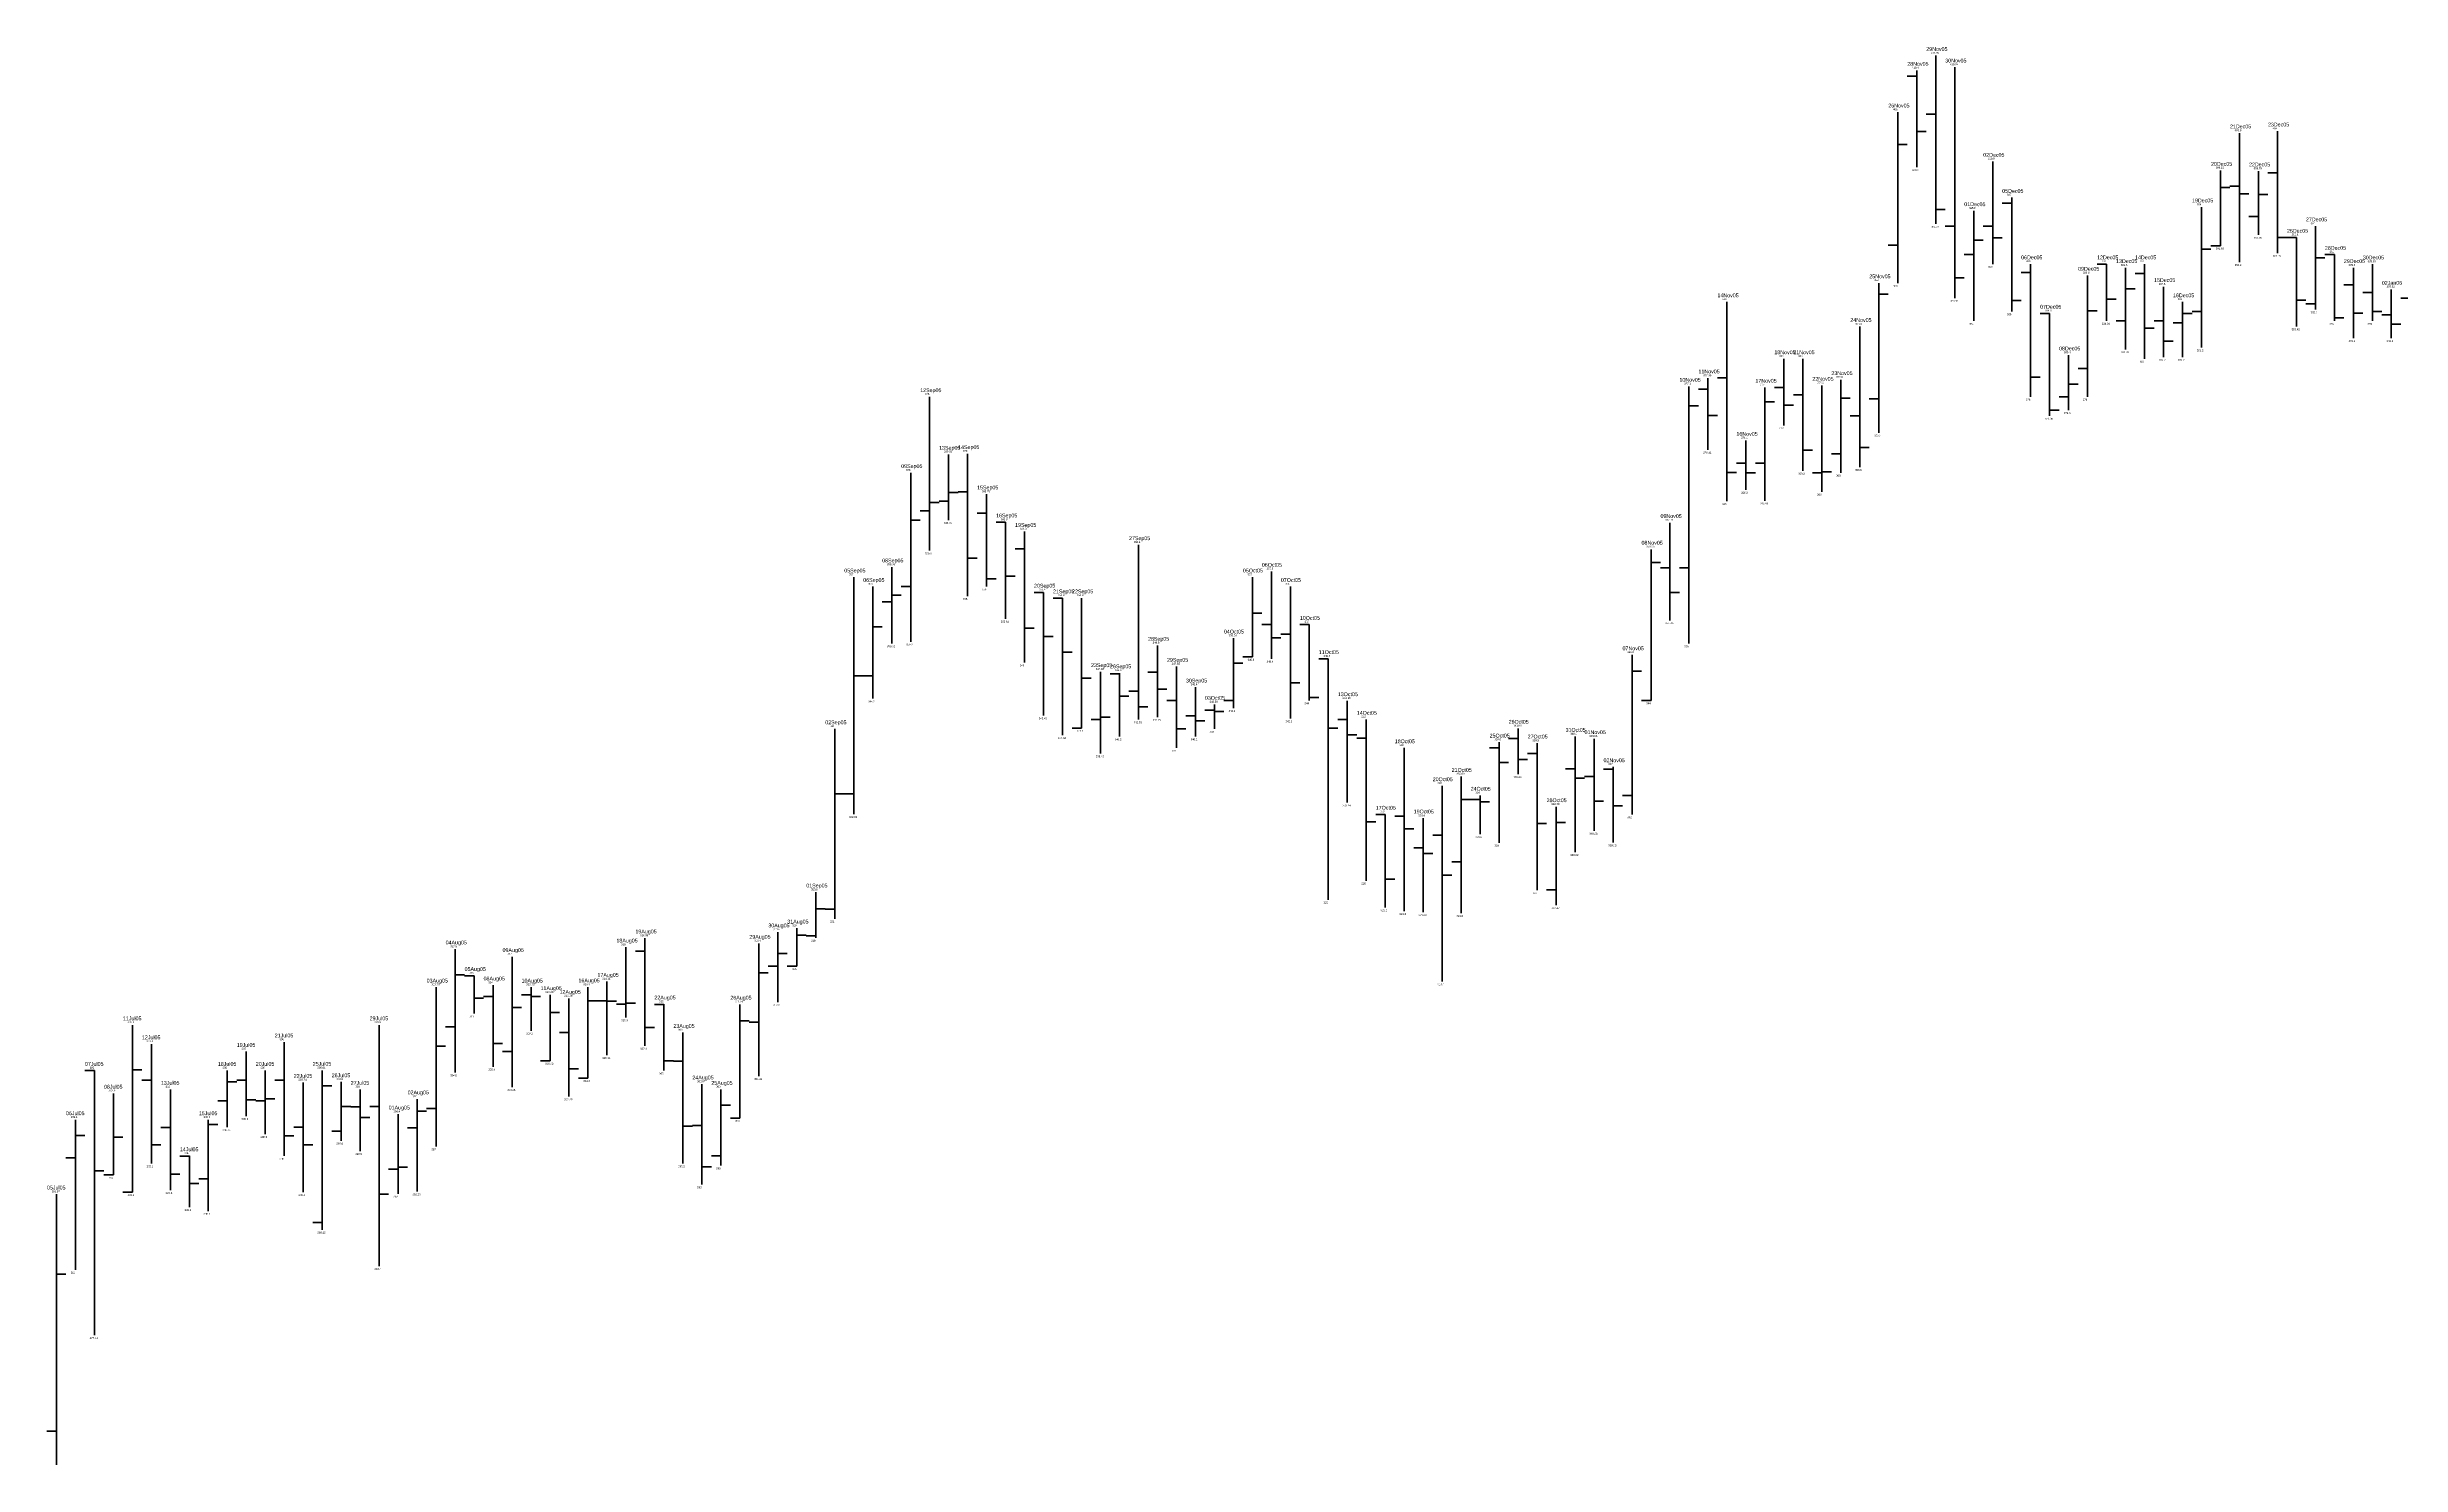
# Model space of a CAD drawing. Header units: inches. Extents: x 0 to 30000, y -20 to 2443.
# Drawn here: x 2616.5 to 2740.5, y 131.7 to 206.4 of the extents above; entities that cross this region are included whole.
import ezdxf

# ---------------------------------------------------------------- set-up
doc = ezdxf.new("R2010")
doc.units = ezdxf.units.IN
doc.header["$MEASUREMENT"] = 0
for name, color, linetype in [('DATE', 7, 'Continuous'), ('Graph', 7, 'Continuous'), ('Rate', 7, 'Continuous')]:
    doc.layers.add(name, color=color, linetype=linetype)
doc.styles.get("Standard").update_dxf_attribs({"font": 'arial.ttf'})

msp = doc.modelspace()

# ---------------------------------------------------------------- linework, layer by layer
at = {"layer": 'Graph', "color": 1, "lineweight": 35}
for p, q in [((2716, 205.98), (2716, 197.11)), ((2715, 204.9), (2714.5, 204.9)), ((2715, 205.2), (2715, 200.1)), ((2717, 205.37), (2717, 193.21)), ((2716, 202.9), (2715.5, 202.9)), ((2715, 201.98), (2715.5, 201.98)), ((2732, 201.9), (2732, 195.1)), ((2734, 202), (2734, 195.58)), ((2719, 200.4), (2719, 195)), ((2734, 199.8), (2733.5, 199.8)), ((2720, 198.5), (2720, 192.5)), ((2732, 199.1), (2731.5, 199.1)), ((2732, 198.705), (2732.5, 198.705)), ((2716, 197.865), (2716.5, 197.865)), ((2720, 198.2), (2719.5, 198.2)), ((2717, 197), (2716.5, 197)), ((2719, 197), (2718.5, 197)), ((2719, 196.375), (2719.5, 196.375)), ((2734, 196.4), (2734.5, 196.4)), ((2735, 196.4), (2734.5, 196.4)), ((2735, 196.4), (2735, 191.71)), ((2721, 195), (2721, 188)), ((2725, 195), (2724.5, 195)), ((2725, 195), (2725, 192.005)), ((2727, 195), (2727, 190)), ((2737, 195.5), (2736.5, 195.5)), ((2737, 195.5), (2737, 192)), ((2738, 194.8), (2738, 191.1)), ((2739, 194.995), (2739, 192)), ((2717, 194.275), (2717.5, 194.275)), ((2721, 194.55), (2720.5, 194.55)), ((2727, 194.5), (2726.5, 194.5)), ((2728, 193.8), (2728, 190.1)), ((2738, 193.9), (2737.5, 193.9)), ((2739, 193.495), (2738.5, 193.495)), ((2740, 193.66), (2740, 191.1)), ((2705, 193), (2705, 182.5)), ((2720, 193.07), (2720.5, 193.07)), ((2722, 192.4), (2721.5, 192.4)), ((2722, 192.4), (2722, 186.995)), ((2725, 193.15), (2725.5, 193.15)), ((2735, 193.09), (2735.5, 193.09)), ((2738, 192.405), (2738.5, 192.405)), ((2739, 192.495), (2739.5, 192.495)), ((2740, 192.325), (2739.5, 192.325)), ((2712, 191.7), (2712, 184.3)), ((2727, 191.62), (2727.5, 191.62)), ((2728, 192), (2727.5, 192)), ((2737, 192.165), (2737.5, 192.165)), ((2740, 191.825), (2740.5, 191.825)), ((2708, 190), (2708, 186.5)), ((2709, 190), (2709, 184.1)), ((2728, 190.93), (2728.5, 190.93)), ((2704, 188.99), (2704, 185.21)), ((2705, 189), (2704.5, 189)), ((2708, 188.5), (2707.5, 188.5)), ((2721, 189.035), (2721.5, 189.035)), ((2704, 188.4), (2703.5, 188.4)), ((2708, 187.555), (2708.5, 187.555)), ((2709, 188.1), (2708.5, 188.1)), ((2722, 187.305), (2722.5, 187.305)), ((2704, 187.01), (2704.5, 187.01)), ((2712, 187), (2711.5, 187)), ((2665, 185), (2665, 177.5)), ((2706, 185.7), (2706, 183.1)), ((2709, 185.19), (2709.5, 185.19)), ((2712, 185.335), (2712.5, 185.335)), ((2705, 184.01), (2705.5, 184.01)), ((2706, 184.5), (2705.5, 184.5)), ((2706, 184.005), (2706.5, 184.005)), ((2665, 182.995), (2664.5, 182.995)), ((2666, 182.875), (2666, 178)), ((2666, 181.88), (2665.5, 181.88)), ((2667, 181.4), (2666.5, 181.4)), ((2667, 181.4), (2667, 176.305)), ((2702, 181.37), (2702, 176.225)), ((2668, 180), (2667.5, 180)), ((2668, 180.9), (2668, 174)), ((2674, 180.2), (2674, 171.005)), ((2665, 179.505), (2665.5, 179.505)), ((2681, 178.8), (2681, 174.2)), ((2702, 179), (2701.5, 179)), ((2666, 178.405), (2666.5, 178.405)), ((2667, 178.545), (2667.5, 178.545)), ((2669, 177.7), (2668.5, 177.7)), ((2669, 177.7), (2669, 171.21)), ((2670, 177.4), (2669.5, 177.4)), ((2670, 177.4), (2670, 170.17)), ((2682, 178), (2682, 171.05)), ((2702, 177.695), (2702.5, 177.695)), ((2668, 175.81), (2668.5, 175.81)), ((2669, 175.365), (2669.5, 175.365)), ((2675, 174.9), (2675, 171.13)), ((2681, 176), (2680.5, 176)), ((2681, 175.305), (2681.5, 175.305)), ((2682, 175.5), (2681.5, 175.5)), ((2683, 176), (2682.5, 176)), ((2683, 176), (2683, 172)), ((2670, 174.555), (2670.5, 174.555)), ((2676, 173.79), (2676, 169.5)), ((2684, 174.2), (2683.5, 174.2)), ((2684, 174.2), (2684, 161.5)), ((2673, 173.4), (2672.5, 173.4)), ((2673, 173.45), (2673, 170.1)), ((2674, 172.5), (2673.5, 172.5)), ((2675, 173.5), (2674.5, 173.5)), ((2675, 172.59), (2675.5, 172.59)), ((2677, 172.7), (2677, 170.1)), ((2682, 172.93), (2682.5, 172.93)), ((2673, 172.225), (2673.5, 172.225)), ((2674, 171.665), (2674.5, 171.665)), ((2676, 172), (2675.5, 172)), ((2677, 171.2), (2676.5, 171.2)), ((2678, 171.5), (2677.5, 171.5)), ((2678, 171.79), (2678, 170.5)), ((2678, 171.415), (2678.5, 171.415)), ((2683, 172.155), (2683.5, 172.155)), ((2685, 171.98), (2685, 166.62)), ((2676, 170.505), (2676.5, 170.505)), ((2677, 170.935), (2677.5, 170.935)), ((2684, 170.545), (2684.5, 170.545)), ((2685, 171), (2684.5, 171)), ((2685, 170.2), (2685.5, 170.2)), ((2686, 170.01), (2685.5, 170.01)), ((2686, 171), (2686, 162.5)), ((2694, 170), (2693.5, 170)), ((2694, 170.53), (2694, 168.125)), ((2697, 170.1), (2697, 164.01)), ((2698, 169.98), (2698, 165.13)), ((2688, 169.5), (2688, 160.9)), ((2693, 169.5), (2692.5, 169.5)), ((2693, 169.8), (2693, 164.5)), ((2693, 168.74), (2693.5, 168.74)), ((2694, 168.9), (2694.5, 168.9)), ((2695, 169.2), (2694.5, 169.2)), ((2695, 169.75), (2695, 162)), ((2690, 167.5), (2690, 157.2)), ((2697, 168.4), (2696.5, 168.4)), ((2697, 167.905), (2697.5, 167.905)), ((2698, 168), (2697.5, 168)), ((2699, 168.375), (2698.5, 168.375)), ((2699, 168.5), (2699, 164.515)), ((2692, 166.78), (2691.5, 166.78)), ((2692, 167), (2692, 164.95)), ((2692, 166.655), (2692.5, 166.655)), ((2698, 166.69), (2698.5, 166.69)), ((2699, 166.455), (2699.5, 166.455)), ((2686, 165.605), (2686.5, 165.605)), ((2687, 166), (2686.5, 166)), ((2687, 166), (2687, 161.1)), ((2688, 165.9), (2687.5, 165.9)), ((2688, 165.23), (2688.5, 165.23)), ((2689, 165.8), (2689, 160.84)), ((2695, 165.52), (2695.5, 165.52)), ((2689, 164.23), (2688.5, 164.23)), ((2689, 163.945), (2689.5, 163.945)), ((2690, 164.9), (2689.5, 164.9)), ((2687, 162.585), (2687.5, 162.585)), ((2690, 162.795), (2690.5, 162.795)), ((2648, 158.8), (2647.5, 158.8)), ((2648, 159.48), (2648, 153.8)), ((2639, 157.5), (2638.5, 157.5)), ((2639, 157.5), (2639, 155.5)), ((2639, 156.32), (2639.5, 156.32)), ((2640, 156.41), (2639.5, 156.41)), ((2640, 157), (2640, 152.7)), ((2642, 156.49), (2641.5, 156.49)), ((2642, 156.89), (2642, 154.6)), ((2642, 156.395), (2642.5, 156.395)), ((2644, 156.295), (2644, 151.13)), ((2646, 157.19), (2646, 153.31)), ((2646, 156.17), (2645.5, 156.17)), ((2646, 156.15), (2646.5, 156.15)), ((2649, 155.98), (2648.5, 155.98)), ((2649, 156), (2649, 152.5)), ((2622, 153.9), (2622, 147.6)), ((2629, 154), (2629, 148)), ((2634, 154.9), (2634, 142.2)), ((2640, 153.93), (2640.5, 153.93)), ((2644, 154.5), (2643.5, 154.5)), ((2648, 154.775), (2648.5, 154.775)), ((2650, 154.5), (2650, 147.6)), ((2627, 153.5), (2627, 150.1)), ((2644, 152.595), (2644.5, 152.595)), ((2649, 153.02), (2649.5, 153.02)), ((2650, 153), (2649.5, 153)), ((2619, 152.5), (2618.5, 152.5)), ((2619, 152.5), (2619, 138.555)), ((2622, 152), (2621.5, 152)), ((2623, 151.5), (2623, 146.2)), ((2627, 152), (2626.5, 152)), ((2629, 152), (2628.5, 152)), ((2630, 151.87), (2630, 146.1)), ((2633, 151.5), (2633, 148.25)), ((2651, 151.785), (2651, 146.5)), ((2627, 150.96), (2627.5, 150.96)), ((2633, 150.59), (2632.5, 150.59)), ((2634, 150.6), (2633.5, 150.6)), ((2623, 149.5), (2622.5, 149.5)), ((2629, 149.055), (2629.5, 149.055)), ((2630, 149.51), (2629.5, 149.51)), ((2633, 150.035), (2633.5, 150.035)), ((2650, 149.565), (2650.5, 149.565)), ((2651, 149.6), (2650.5, 149.6)), ((2622, 148.58), (2622.5, 148.58)), ((2624, 147.99), (2623.5, 147.99)), ((2624, 148), (2624, 145.3)), ((2630, 148.585), (2630.5, 148.585)), ((2619, 147.22), (2619.5, 147.22)), ((2623, 147.035), (2623.5, 147.035)), ((2624, 146.545), (2624.5, 146.545)), ((2651, 147.435), (2651.5, 147.435)), ((2634, 145.995), (2634.5, 145.995))]:
    msp.add_line(p, q, dxfattribs=at)
at = {"layer": 'Graph', "color": 3, "lineweight": 35}
for p, q in [((2714, 203), (2714, 194)), ((2714, 201.3), (2714.5, 201.3)), ((2731, 199.925), (2731, 195.96)), ((2733, 199.895), (2733, 196.53)), ((2731, 199.025), (2731.5, 199.025)), ((2733, 198.66), (2733.5, 198.66)), ((2718, 197.8), (2718, 192)), ((2730, 198), (2730, 190.6)), ((2733, 197.5), (2732.5, 197.5)), ((2714, 196), (2713.5, 196)), ((2718, 196.255), (2718.5, 196.255)), ((2731, 195.96), (2730.5, 195.96)), ((2736, 197), (2736, 192.6)), ((2718, 195.5), (2717.5, 195.5)), ((2726, 194.8), (2726, 190.505)), ((2730, 195.775), (2730.5, 195.775)), ((2736, 195.325), (2736.5, 195.325)), ((2713, 194), (2713, 186.1)), ((2724, 194.4), (2724, 188)), ((2726, 193.695), (2726.5, 193.695)), ((2713, 193.41), (2713.5, 193.41)), ((2724, 192.53), (2724.5, 192.53)), ((2729, 193), (2729, 190.1)), ((2729, 192.385), (2729.5, 192.385)), ((2730, 192.5), (2729.5, 192.5)), ((2736, 192.9), (2735.5, 192.9)), ((2741, 193.2), (2740.5, 193.2)), ((2726, 192), (2725.5, 192)), ((2729, 191.9), (2728.5, 191.9)), ((2723, 190.2), (2723, 187.3)), ((2703, 188.55), (2703, 175)), ((2707, 188.5), (2707, 182.53)), ((2710, 188.6), (2710, 183)), ((2711, 188.9), (2711, 184)), ((2723, 188.67), (2723.5, 188.67)), ((2724, 189.495), (2723.5, 189.495)), ((2663, 188), (2663, 179.9)), ((2703, 187.52), (2703.5, 187.52)), ((2707, 187.745), (2707.5, 187.745)), ((2711, 187.93), (2711.5, 187.93)), ((2713, 187.9), (2712.5, 187.9)), ((2723, 188), (2722.5, 188)), ((2664, 184.965), (2664, 181.505)), ((2711, 185), (2710.5, 185)), ((2662, 184), (2662, 175.1)), ((2707, 184.5), (2706.5, 184.5)), ((2710, 184), (2709.5, 184)), ((2710, 184.05), (2710.5, 184.05)), ((2663, 182.44), (2663.5, 182.44)), ((2664, 182.5), (2663.5, 182.5)), ((2664, 182.965), (2664.5, 182.965)), ((2662, 181.5), (2662.5, 181.5)), ((2663, 182), (2662.5, 182)), ((2701, 179.965), (2701, 172)), ((2661, 179.03), (2661, 175.01)), ((2701, 179.27), (2701.5, 179.27)), ((2703, 178.995), (2702.5, 178.995)), ((2659, 178.5), (2659, 166.01)), ((2660, 178), (2660, 172.1)), ((2661, 177.545), (2661.5, 177.545)), ((2662, 178), (2661.5, 178)), ((2671, 177.4), (2671, 170.55)), ((2680, 178.5), (2680, 174.3)), ((2661, 177.2), (2660.5, 177.2)), ((2680, 176.595), (2680.5, 176.595)), ((2660, 175.885), (2660.5, 175.885)), ((2679, 175.28), (2679, 171.6)), ((2679, 173.965), (2679.5, 173.965)), ((2680, 174.3), (2679.5, 174.3)), ((2700, 174.4), (2700, 166)), ((2659, 173.3), (2659.5, 173.3)), ((2660, 173.3), (2659.5, 173.3)), ((2671, 173.18), (2671.5, 173.18)), ((2672, 173.51), (2672, 169.21)), ((2700, 173.54), (2700.5, 173.54)), ((2679, 172), (2678.5, 172)), ((2701, 172), (2700.5, 172)), ((2658, 170.5), (2658, 160.5)), ((2671, 170.55), (2670.5, 170.55)), ((2672, 171), (2671.5, 171)), ((2672, 171.115), (2672.5, 171.115)), ((2691, 167.99), (2691, 160.8)), ((2658, 167.085), (2658.5, 167.085)), ((2659, 167.085), (2658.5, 167.085)), ((2691, 166.78), (2691.5, 166.78)), ((2696, 166.395), (2696, 161.21)), ((2700, 167), (2699.5, 167)), ((2696, 165.57), (2696.5, 165.57)), ((2691, 163.5), (2690.5, 163.5)), ((2657, 161.9), (2657, 159.5)), ((2696, 162.02), (2695.5, 162.02)), ((2656, 160), (2656, 158)), ((2657, 161.02), (2657.5, 161.02)), ((2658, 161), (2657.5, 161)), ((2638, 158.9), (2638, 152.4)), ((2647, 159), (2647, 155.3)), ((2654, 159.2), (2654, 152.205)), ((2655, 159.8), (2655, 156.1)), ((2656, 159.64), (2656.5, 159.64)), ((2657, 159.6), (2656.5, 159.6)), ((2638, 157.545), (2638.5, 157.545)), ((2641, 158.5), (2641, 151.63)), ((2654, 157.65), (2654.5, 157.65)), ((2655, 158), (2654.5, 158)), ((2655, 158.665), (2655.5, 158.665)), ((2656, 158), (2655.5, 158)), ((2637, 156.89), (2637, 148.5)), ((2643, 156.49), (2643, 153.01)), ((2645, 156.9), (2645, 152.1)), ((2641, 155.82), (2641.5, 155.82)), ((2643, 155.555), (2643.5, 155.555)), ((2645, 156.17), (2645.5, 156.17)), ((2647, 156), (2646.5, 156)), ((2647, 156.05), (2647.5, 156.05)), ((2653, 155.99), (2653, 150)), ((2653, 155.125), (2653.5, 155.125)), ((2654, 155.05), (2653.5, 155.05)), ((2621, 154.9), (2621, 146.1)), ((2637, 153.79), (2637.5, 153.79)), ((2638, 154.81), (2637.5, 154.81)), ((2621, 152.54), (2621.5, 152.54)), ((2641, 153.5), (2640.5, 153.5)), ((2643, 153.01), (2642.5, 153.01)), ((2620, 151.3), (2620, 147)), ((2626, 152.5), (2626, 149.51)), ((2626, 151.91), (2626.5, 151.91)), ((2628, 152.5), (2628, 149.15)), ((2631, 152.505), (2631, 144.11)), ((2631, 151.69), (2631.5, 151.69)), ((2632, 151.9), (2632, 148.8)), ((2645, 152.1), (2644.5, 152.1)), ((2652, 151.5), (2652, 147.5)), ((2626, 150.9), (2625.5, 150.9)), ((2628, 150.9), (2627.5, 150.9)), ((2628, 151.015), (2628.5, 151.015)), ((2632, 150.6), (2632.5, 150.6)), ((2635, 150.2), (2635, 146)), ((2636, 151), (2636, 146.125)), ((2636, 150.365), (2636.5, 150.365)), ((2637, 150.5), (2636.5, 150.5)), ((2652, 150.67), (2652.5, 150.67)), ((2618, 149.9), (2618, 142)), ((2618, 149.08), (2618.5, 149.08)), ((2620, 148.995), (2620.5, 148.995)), ((2625, 149.9), (2625, 145.1)), ((2625, 149.66), (2625.5, 149.66)), ((2632, 149.3), (2631.5, 149.3)), ((2636, 149.475), (2635.5, 149.475)), ((2653, 150), (2652.5, 150)), ((2618, 147.9), (2617.5, 147.9)), ((2652, 148), (2651.5, 148)), ((2620, 147), (2619.5, 147)), ((2625, 146.8), (2624.5, 146.8)), ((2635, 147.3), (2634.5, 147.3)), ((2635, 147.41), (2635.5, 147.41)), ((2617, 145.985), (2617, 131.72)), ((2621, 146.1), (2620.5, 146.1)), ((2631, 144.5), (2630.5, 144.5)), ((2617, 141.78), (2617.5, 141.78)), ((2617, 133.5), (2616.5, 133.5))]:
    msp.add_line(p, q, dxfattribs=at)

# ---------------------------------------------------------------- texts
at = {"layer": 'DATE'}
for s, p in [('29Nov05', (2715.5, 206.23)), ('28Nov05', (2714.5, 205.45)), ('30Nov05', (2716.5, 205.62)), ('26Nov05', (2713.5, 203.25)), ('21Dec05', (2731.5, 202.15)), ('23Dec05', (2733.5, 202.25)), ('02Dec05', (2718.5, 200.65)), ('20Dec05', (2730.5, 200.175)), ('22Dec05', (2732.5, 200.145)), ('05Dec05', (2719.5, 198.75)), ('19Dec05', (2729.5, 198.25)), ('01Dec05', (2717.5, 198.05)), ('27Dec05', (2735.5, 197.25)), ('26Dec05', (2734.5, 196.65)), ('28Dec05', (2736.5, 195.75)), ('06Dec05', (2720.5, 195.25)), ('09Dec05', (2723.5, 194.65)), ('12Dec05', (2724.5, 195.25)), ('13Dec05', (2725.5, 195.05)), ('14Dec05', (2726.5, 195.25)), ('29Dec05', (2737.5, 195.05)), ('30Dec05', (2738.5, 195.245)), ('14Nov05', (2704.5, 193.25)), ('25Nov05', (2712.5, 194.25)), ('15Dec05', (2727.5, 194.05)), ('16Dec05', (2728.5, 193.25)), ('02Jan06', (2739.5, 193.91)), ('07Dec05', (2721.5, 192.65)), ('24Nov05', (2711.5, 191.95)), ('18Nov05', (2707.5, 190.25)), ('21Nov05', (2708.5, 190.25)), ('08Dec05', (2722.5, 190.45)), ('10Nov05', (2702.5, 188.8)), ('11Nov05', (2703.5, 189.24)), ('17Nov05', (2706.5, 188.75)), ('22Nov05', (2709.5, 188.85)), ('23Nov05', (2710.5, 189.15)), ('12Sep05', (2662.5, 188.25)), ('16Nov05', (2705.5, 185.95)), ('13Sep05', (2663.5, 185.215)), ('14Sep05', (2664.5, 185.25)), ('09Sep05', (2661.5, 184.25)), ('15Sep05', (2665.5, 183.125)), ('16Sep05', (2666.5, 181.65)), ('19Sep05', (2667.5, 181.15)), ('09Nov05', (2701.5, 181.62)), ('27Sep05', (2673.5, 180.45)), ('08Nov05', (2700.5, 180.215)), ('05Sep05', (2658.5, 178.75)), ('08Sep05', (2660.5, 179.28)), ('05Oct05', (2679.5, 178.75)), ('06Oct05', (2680.5, 179.05)), ('06Sep05', (2659.5, 178.25)), ('20Sep05', (2668.5, 177.95)), ('21Sep05', (2669.5, 177.65)), ('22Sep05', (2670.5, 177.65)), ('07Oct05', (2681.5, 178.25)), ('10Oct05', (2682.5, 176.25)), ('28Sep05', (2674.5, 175.15)), ('04Oct05', (2678.5, 175.53)), ('07Nov05', (2699.5, 174.65)), ('23Sep05', (2671.5, 173.76)), ('26Sep05', (2672.5, 173.7)), ('29Sep05', (2675.5, 174.04)), ('11Oct05', (2683.5, 174.45)), ('30Sep05', (2676.5, 172.95)), ('13Oct05', (2684.5, 172.23)), ('03Oct05', (2677.5, 172.04)), ('14Oct05', (2685.5, 171.25)), ('02Sep05', (2657.5, 170.75)), ('18Oct05', (2687.5, 169.75)), ('25Oct05', (2692.5, 170.05)), ('26Oct05', (2693.5, 170.78)), ('27Oct05', (2694.5, 170)), ('31Oct05', (2696.5, 170.35)), ('01Nov05', (2697.5, 170.23)), ('02Nov05', (2698.5, 168.75)), ('20Oct05', (2689.5, 167.75)), ('21Oct05', (2690.5, 168.24)), ('24Oct05', (2691.5, 167.25)), ('17Oct05', (2686.5, 166.25)), ('19Oct05', (2688.5, 166.05)), ('28Oct05', (2695.5, 166.645)), ('01Sep05', (2656.5, 162.15)), ('30Aug05', (2654.5, 160.05)), ('31Aug05', (2655.5, 160.25)), ('04Aug05', (2637.5, 159.15)), ('09Aug05', (2640.5, 158.75)), ('18Aug05', (2646.5, 159.25)), ('19Aug05', (2647.5, 159.73)), ('29Aug05', (2653.5, 159.45)), ('05Aug05', (2638.5, 157.75)), ('17Aug05', (2645.5, 157.44)), ('03Aug05', (2636.5, 157.14)), ('08Aug05', (2639.5, 157.25)), ('10Aug05', (2641.5, 157.14)), ('11Aug05', (2642.5, 156.74)), ('12Aug05', (2643.5, 156.545)), ('16Aug05', (2644.5, 157.15)), ('22Aug05', (2648.5, 156.25)), ('26Aug05', (2652.5, 156.24)), ('11Jul05', (2620.5, 155.15)), ('29Jul05', (2633.5, 155.15)), ('12Jul05', (2621.5, 154.15)), ('19Jul05', (2626.5, 153.75)), ('21Jul05', (2628.5, 154.25)), ('23Aug05', (2649.5, 154.75)), ('07Jul05', (2618.5, 152.75)), ('18Jul05', (2625.5, 152.75)), ('20Jul05', (2627.5, 152.75)), ('25Jul05', (2630.5, 152.755)), ('08Jul05', (2619.5, 151.55)), ('13Jul05', (2622.5, 151.75)), ('22Jul05', (2629.5, 152.12)), ('26Jul05', (2631.5, 152.15)), ('27Jul05', (2632.5, 151.75)), ('02Aug05', (2635.5, 151.25)), ('24Aug05', (2650.5, 152.035)), ('25Aug05', (2651.5, 151.75)), ('06Jul05', (2617.5, 150.15)), ('15Jul05', (2624.5, 150.15)), ('01Aug05', (2634.5, 150.45)), ('14Jul05', (2623.5, 148.25)), ('05Jul05', (2616.5, 146.235))]:
    msp.add_text(s, height=0.2, dxfattribs=at).set_placement(p)
at = {"layer": 'Rate'}
for s, p in [('411.96', (2715.75, 206.08)), ('410.4', (2714.75, 205.3)), ('410.74', (2716.75, 205.47)), ('406', (2713.75, 203.1)), ('404', (2733.75, 202.1)), ('403.8', (2731.75, 202)), ('400.2', (2714.75, 199.9)), ('400.8', (2718.75, 200.5)), ('399.85', (2730.75, 200.025)), ('399.79', (2732.75, 199.995)), ('397', (2719.75, 198.6)), ('395.6', (2717.75, 197.9)), ('396', (2729.75, 198.1)), ('394', (2735.75, 197.1)), ('394.22', (2715.75, 196.91)), ('393.06', (2732.75, 196.33)), ('392.8', (2734.75, 196.5)), ('390', (2718.75, 194.8)), ('390', (2720.75, 195.1)), ('390', (2724.75, 195.1)), ('389.6', (2725.75, 194.9)), ('390', (2726.75, 195.1)), ('391.92', (2730.75, 195.76)), ('390.2', (2731.75, 194.9)), ('391.16', (2733.75, 195.38)), ('391', (2736.75, 195.6)), ('389.6', (2737.75, 194.9)), ('389.99', (2738.75, 195.095)), ('388', (2712.75, 194.1)), ('388', (2713.75, 193.8)), ('388.8', (2723.75, 194.5)), ('387.6', (2727.75, 193.9)), ('387.32', (2739.75, 193.76)), ('386', (2704.75, 193.1)), ('386.42', (2716.75, 193.01)), ('385', (2719.75, 192.3)), ('384.8', (2721.75, 192.5)), ('386', (2728.75, 193.1)), ('385.2', (2735.75, 192.4)), ('383.4', (2711.75, 191.8)), ('384', (2717.75, 191.8)), ('384.01', (2724.75, 191.805)), ('383.42', (2734.75, 191.51)), ('384', (2736.75, 191.8)), ('382.2', (2737.75, 190.9)), ('384', (2738.75, 191.8)), ('382.2', (2739.75, 190.9)), ('380', (2707.75, 190.1)), ('380', (2708.75, 190.1)), ('380.4', (2722.75, 190.3)), ('381.01', (2725.75, 190.305)), ('380', (2726.75, 189.8)), ('380.2', (2727.75, 189.9)), ('380.2', (2728.75, 189.9)), ('381.2', (2729.75, 190.4)), ('377.1', (2702.75, 188.65)), ('377.98', (2703.75, 189.09)), ('377', (2706.75, 188.6)), ('377.2', (2709.75, 188.7)), ('377.8', (2710.75, 189)), ('376', (2662.75, 188.1)), ('376', (2720.75, 187.8)), ('376', (2723.75, 187.8)), ('373', (2707.75, 186.3)), ('372.2', (2712.75, 185.9)), ('373.99', (2721.75, 186.795)), ('374.6', (2722.75, 187.1)), ('369.93', (2663.75, 185.065)), ('370', (2664.75, 185.1)), ('370.42', (2703.75, 185.01)), ('371.4', (2705.75, 185.8)), ('368', (2661.75, 184.1)), ('368.2', (2708.75, 183.9)), ('368', (2710.75, 183.8)), ('368.6', (2711.75, 184.1)), ('365.75', (2665.75, 182.975)), ('365', (2704.75, 182.3)), ('366.2', (2705.75, 182.9)), ('365.06', (2706.75, 182.33)), ('366', (2709.75, 182.8)), ('363.01', (2663.75, 181.305)), ('362.8', (2666.75, 181.5)), ('361.8', (2667.75, 181)), ('362.74', (2701.75, 181.47)), ('359.8', (2662.75, 179.7)), ('360.4', (2673.75, 180.3)), ('359.93', (2700.75, 180.065)), ('357', (2658.75, 178.6)), ('358.06', (2660.75, 179.13)), ('357', (2679.75, 178.6)), ('357.6', (2680.75, 178.9)), ('356', (2659.75, 178.1)), ('355', (2664.75, 177.3)), ('356', (2665.75, 177.8)), ('355.4', (2668.75, 177.8)), ('354.8', (2669.75, 177.5)), ('354.8', (2670.75, 177.5)), ('356', (2681.75, 178.1)), ('352.61', (2666.75, 176.105)), ('352', (2682.75, 176.1)), ('352.45', (2701.75, 176.025)), ('350.02', (2660.75, 174.81)), ('350.2', (2661.75, 174.9)), ('349.8', (2674.75, 175)), ('350.56', (2678.75, 175.38)), ('350', (2702.75, 174.8)), ('348', (2667.75, 173.8)), ('347.02', (2671.75, 173.61)), ('346.9', (2672.75, 173.55)), ('347.58', (2675.75, 173.89)), ('348.6', (2679.75, 174.1)), ('348.4', (2680.75, 174)), ('348.4', (2683.75, 174.3)), ('348.8', (2699.75, 174.5)), ('345.4', (2676.75, 172.8)), ('344.2', (2659.75, 171.9)), ('343.58', (2677.75, 171.89)), ('343.2', (2678.75, 171.4)), ('344', (2682.75, 171.8)), ('343.96', (2684.75, 172.08)), ('342', (2685.75, 171.1)), ('344', (2700.75, 171.8)), ('341', (2657.75, 170.6)), ('342.42', (2668.75, 171.01)), ('340.34', (2669.75, 169.97)), ('341.1', (2670.75, 170.35)), ('340.2', (2672.75, 169.9)), ('342.01', (2673.75, 170.805)), ('342.26', (2674.75, 170.93)), ('340.2', (2676.75, 169.9)), ('341', (2677.75, 170.3)), ('342.1', (2681.75, 170.85)), ('339.6', (2692.75, 169.9)), ('341.06', (2693.75, 170.63)), ('339.5', (2694.75, 169.85)), ('340.2', (2696.75, 170.2)), ('339.96', (2697.75, 170.08)), ('338.42', (2671.75, 169.01)), ('339', (2675.75, 169.3)), ('339', (2687.75, 169.6)), ('337', (2698.75, 168.6)), ('335', (2689.75, 167.6)), ('335.98', (2690.75, 168.09)), ('336.25', (2693.75, 167.925)), ('333.24', (2684.75, 166.42)), ('332', (2686.75, 166.1)), ('334', (2691.75, 167.1)), ('332.79', (2695.75, 166.495)), ('332.02', (2658.75, 165.81)), ('331.6', (2688.75, 165.9)), ('330.26', (2697.75, 164.93)), ('332', (2699.75, 165.8)), ('329.9', (2691.75, 164.75)), ('329', (2692.75, 164.3)), ('328.02', (2696.75, 163.81)), ('329.03', (2698.75, 164.315)), ('323.8', (2656.75, 162)), ('323', (2683.75, 161.3)), ('325', (2685.75, 162.3)), ('324', (2694.75, 161.8)), ('319.6', (2654.75, 159.9)), ('320', (2655.75, 160.1)), ('321', (2657.75, 160.3)), ('322.2', (2686.75, 160.9)), ('321.8', (2687.75, 160.7)), ('321.68', (2688.75, 160.64)), ('321.6', (2690.75, 160.6)), ('322.42', (2695.75, 161.01)), ('317.8', (2637.75, 159)), ('318', (2646.75, 159.1)), ('318.96', (2647.75, 159.58)), ('318.4', (2653.75, 159.3)), ('319', (2656.75, 159.3)), ('315', (2638.75, 157.6)), ('317', (2640.75, 158.6)), ('316', (2655.75, 157.8)), ('313.78', (2636.75, 156.99)), ('314', (2639.75, 157.1)), ('313.78', (2641.75, 156.99)), ('312.98', (2642.75, 156.59)), ('312.59', (2643.75, 156.395)), ('313.8', (2644.75, 157)), ('314.38', (2645.75, 157.29)), ('314.4', (2689.75, 157)), ('309.8', (2620.75, 155)), ('309.8', (2633.75, 155)), ('311', (2638.75, 155.3)), ('310.6', (2646.75, 155.1)), ('312', (2648.75, 156.1)), ('311.98', (2652.75, 156.09)), ('312.2', (2654.75, 155.9)), ('307.8', (2621.75, 154)), ('308', (2628.75, 154.1)), ('309.2', (2641.75, 154.4)), ('309', (2649.75, 154.6)), ('305', (2618.75, 152.6)), ('305', (2625.75, 152.6)), ('307', (2626.75, 153.6)), ('305', (2627.75, 152.6)), ('305.01', (2630.75, 152.605)), ('305.4', (2639.75, 152.5)), ('306.02', (2642.75, 152.81)), ('306.62', (2645.75, 153.11)), ('307.6', (2647.75, 153.6)), ('302.6', (2619.75, 151.4)), ('303', (2622.75, 151.6)), ('303.74', (2629.75, 151.97)), ('303.8', (2631.75, 152)), ('303', (2632.75, 151.6)), ('304.8', (2637.75, 152.2)), ('303.26', (2640.75, 151.43)), ('304.2', (2644.75, 151.9)), ('305', (2648.75, 152.3)), ('303.57', (2650.75, 151.885)), ('303', (2651.75, 151.6)), ('304.41', (2653.75, 152.005)), ('299.8', (2617.75, 150)), ('299.8', (2624.75, 150)), ('300.4', (2634.75, 150.3)), ('302', (2635.75, 151.1)), ('302.26', (2643.75, 150.93)), ('299.02', (2625.75, 149.31)), ('300.2', (2626.75, 149.9)), ('298.3', (2627.75, 148.95)), ('300', (2652.75, 149.8)), ('296', (2623.75, 148.1)), ('296', (2628.75, 147.8)), ('297.6', (2631.75, 148.6)), ('296.5', (2632.75, 148.05)), ('297', (2636.75, 148.3)), ('294', (2619.75, 146.8)), ('295.2', (2621.75, 147.4)), ('295.2', (2649.75, 147.4)), ('293', (2650.75, 146.3)), ('295', (2651.75, 147.3)), ('291.97', (2616.75, 146.085)), ('292.2', (2620.75, 145.9)), ('292.4', (2622.75, 146)), ('290.6', (2623.75, 145.1)), ('292.2', (2629.75, 145.9)), ('292', (2634.75, 145.8)), ('292.25', (2635.75, 145.925)), ('290.2', (2624.75, 144.9)), ('288.22', (2630.75, 143.91)), ('284', (2617.75, 141.8)), ('284.4', (2633.75, 142)), ('277.11', (2618.75, 138.355))]:
    msp.add_text(s, height=0.1, dxfattribs=at).set_placement(p)

doc.saveas('drawing.dxf')
